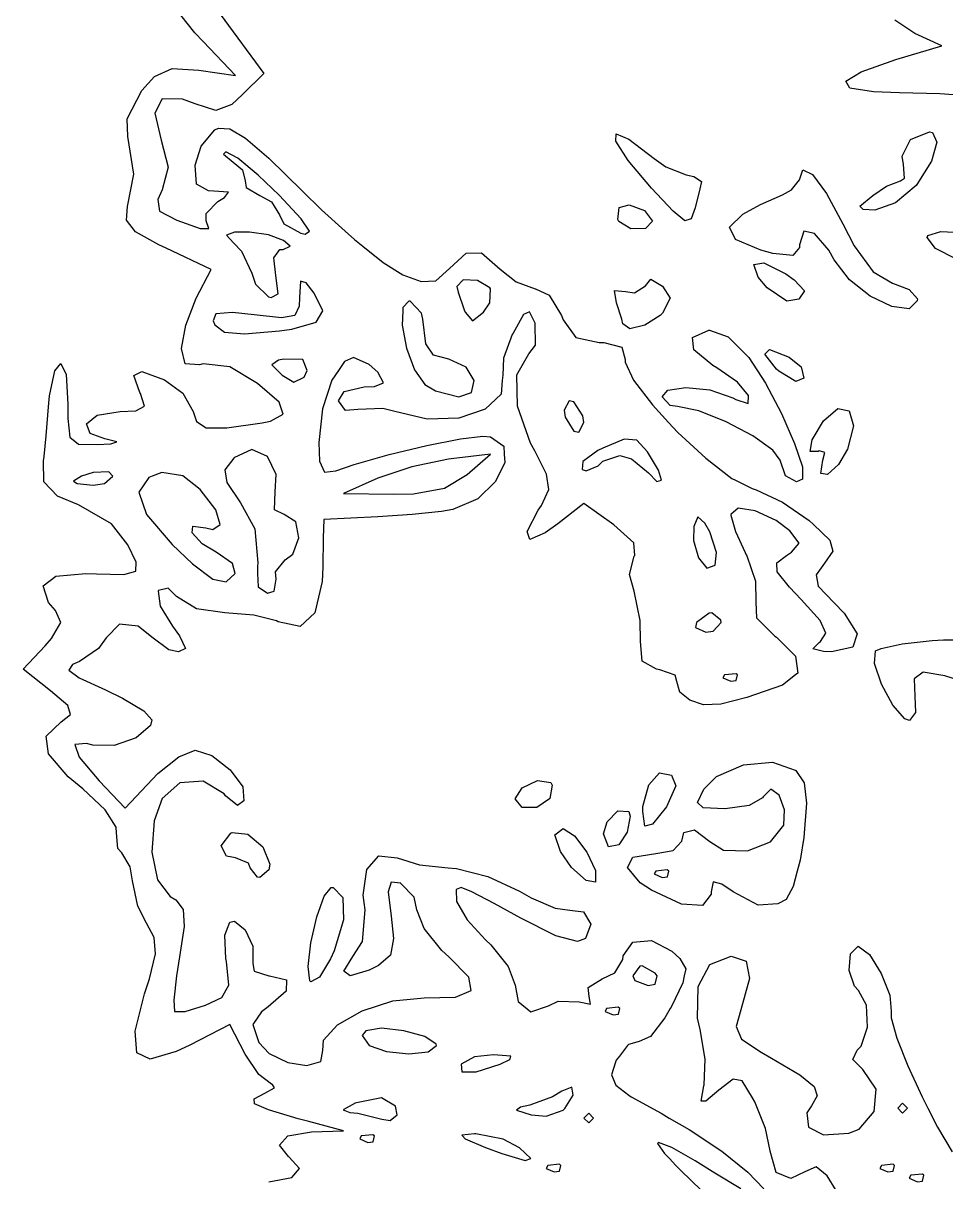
# Model space of a CAD drawing. Extents: x 111.7 to 189.1, y -142.8 to -74.9.
# Drawn here: x 112.66 to 122.33, y -132.09 to -119.95 of the extents above; entities that cross this region are included whole.
import ezdxf

# ---------------------------------------------------------------- set-up
doc = ezdxf.new("R2010")
doc.units = 0
doc.layers.add('BLACK', color=7, linetype='CONTINUOUS')

msp = doc.modelspace()

# ---------------------------------------------------------------- linework, layer by layer
at = {"layer": 'BLACK', "linetype": 'CONTINUOUS'}
for p, q in [((114.46, -120.049), (114.311, -119.863)), ((114.723, -119.853), (115.182, -120.474)), ((122.005, -120.054), (121.794, -119.916)), ((114.545, -120.14), (114.46, -120.049)), ((122.288, -120.186), (122.005, -120.054)), ((114.884, -120.497), (114.545, -120.14)), ((121.804, -120.329), (122.288, -120.186)), ((121.441, -120.456), (121.804, -120.329)), ((114.036, -120.506), (114.22, -120.422)), ((114.22, -120.422), (114.5, -120.439)), ((114.5, -120.439), (114.884, -120.497)), ((121.281, -120.556), (121.441, -120.456)), ((113.902, -120.653), (114.036, -120.506)), ((115.182, -120.474), (114.96, -120.696)), ((121.324, -120.628), (121.281, -120.556)), ((113.75, -120.95), (113.902, -120.653)), ((114.96, -120.696), (114.846, -120.8)), ((121.57, -120.668), (121.324, -120.628)), ((121.844, -120.677), (121.57, -120.668)), ((122.265, -120.688), (121.844, -120.677)), ((122.668, -120.716), (122.265, -120.688)), ((114.116, -120.741), (114.038, -120.889)), ((114.331, -120.743), (114.116, -120.741)), ((114.461, -120.792), (114.331, -120.743)), ((114.68, -120.862), (114.461, -120.792)), ((114.846, -120.8), (114.68, -120.862)), ((114.038, -120.889), (114.106, -121.175)), ((113.756, -121.134), (113.75, -120.95)), ((114.524, -121.236), (114.67, -121.064)), ((114.67, -121.064), (114.706, -121.049)), ((114.706, -121.049), (114.824, -121.055)), ((114.824, -121.055), (114.991, -121.153)), ((113.82, -121.531), (113.756, -121.134)), ((114.106, -121.175), (114.179, -121.458)), ((114.991, -121.153), (115.235, -121.364)), ((118.87, -121.185), (118.873, -121.106)), ((119.001, -121.386), (118.87, -121.185)), ((118.873, -121.106), (119.006, -121.163)), ((119.006, -121.163), (119.271, -121.367)), ((121.87, -121.34), (121.96, -121.167)), ((121.96, -121.167), (122.159, -121.088)), ((122.159, -121.088), (122.188, -121.092)), ((122.188, -121.092), (122.236, -121.193)), ((114.464, -121.434), (114.524, -121.236)), ((114.785, -121.296), (114.758, -121.321)), ((114.908, -121.362), (114.785, -121.296)), ((122.236, -121.193), (122.177, -121.393)), ((114.758, -121.321), (114.86, -121.405)), ((114.86, -121.405), (114.957, -121.485)), ((115.122, -121.539), (114.908, -121.362)), ((115.235, -121.364), (115.586, -121.707)), ((119.246, -121.678), (119.001, -121.386)), ((119.271, -121.367), (119.394, -121.453)), ((121.884, -121.429), (121.87, -121.34)), ((121.896, -121.572), (121.884, -121.429)), ((122.177, -121.393), (122.023, -121.638)), ((113.754, -121.869), (113.82, -121.531)), ((114.179, -121.458), (114.117, -121.695)), ((114.476, -121.636), (114.464, -121.434)), ((114.957, -121.485), (114.987, -121.6)), ((115.341, -121.75), (115.122, -121.539)), ((119.394, -121.453), (119.608, -121.538)), ((119.608, -121.538), (119.689, -121.556)), ((120.796, -121.589), (120.83, -121.486)), ((120.83, -121.486), (120.93, -121.535)), ((120.93, -121.535), (121.077, -121.731)), ((114.603, -121.704), (114.476, -121.636)), ((114.987, -121.6), (114.997, -121.668)), ((114.997, -121.668), (115.139, -121.755)), ((119.689, -121.556), (119.768, -121.607)), ((119.768, -121.607), (119.752, -121.685)), ((120.713, -121.695), (120.796, -121.589)), ((121.562, -121.752), (121.707, -121.657)), ((121.707, -121.657), (121.855, -121.601)), ((122.016, -121.647), (121.802, -121.832)), ((121.855, -121.601), (121.896, -121.572)), ((122.023, -121.638), (122.016, -121.647)), ((114.117, -121.695), (114.07, -121.795)), ((114.659, -121.707), (114.603, -121.704)), ((114.812, -121.72), (114.659, -121.707)), ((114.701, -121.816), (114.771, -121.774)), ((114.771, -121.774), (114.812, -121.72)), ((115.139, -121.755), (115.261, -121.819)), ((115.572, -121.997), (115.341, -121.75)), ((115.586, -121.707), (115.787, -121.903)), ((119.47, -121.918), (119.246, -121.678)), ((119.752, -121.685), (119.702, -121.883)), ((120.386, -121.848), (120.617, -121.745)), ((120.617, -121.745), (120.713, -121.695)), ((121.077, -121.731), (121.249, -122.052)), ((121.426, -121.865), (121.562, -121.752)), ((113.741, -122.013), (113.754, -121.869)), ((114.07, -121.795), (114.087, -121.918)), ((114.579, -121.941), (114.701, -121.816)), ((115.261, -121.819), (115.346, -121.956)), ((115.787, -121.903), (116.035, -122.127)), ((118.893, -122.006), (118.907, -121.879)), ((118.907, -121.879), (119.01, -121.853)), ((119.01, -121.853), (119.172, -121.911)), ((119.172, -121.911), (119.254, -122.023)), ((119.702, -121.883), (119.661, -121.999)), ((120.202, -121.948), (120.386, -121.848)), ((121.463, -121.901), (121.426, -121.865)), ((121.586, -121.906), (121.463, -121.901)), ((121.802, -121.832), (121.586, -121.906)), ((113.837, -122.133), (113.741, -122.013)), ((114.087, -121.918), (114.269, -122.013)), ((114.269, -122.013), (114.514, -122.098)), ((114.579, -122.019), (114.579, -121.941)), ((114.606, -122.1), (114.579, -122.019)), ((115.346, -121.956), (115.393, -122.05)), ((115.66, -122.127), (115.572, -121.997)), ((118.903, -122.027), (118.893, -122.006)), ((119.028, -122.104), (118.903, -122.027)), ((119.254, -122.023), (119.182, -122.101)), ((119.595, -122.019), (119.47, -121.918)), ((119.661, -121.999), (119.595, -122.019)), ((120.061, -122.086), (120.202, -121.948)), ((114.081, -122.27), (113.837, -122.133)), ((114.514, -122.098), (114.606, -122.1)), ((114.876, -122.137), (114.789, -122.168)), ((115.031, -122.137), (114.876, -122.137)), ((115.231, -122.167), (115.031, -122.137)), ((115.393, -122.05), (115.568, -122.149)), ((115.568, -122.149), (115.614, -122.158)), ((115.614, -122.158), (115.66, -122.127)), ((116.035, -122.127), (116.131, -122.214)), ((119.182, -122.101), (119.028, -122.104)), ((120.123, -122.213), (120.061, -122.086)), ((120.841, -122.129), (120.796, -122.271)), ((120.953, -122.152), (120.841, -122.129)), ((121.101, -122.327), (120.953, -122.152)), ((121.249, -122.052), (121.367, -122.281)), ((122.14, -122.172), (122.277, -122.13)), ((122.277, -122.13), (122.557, -122.145)), ((114.158, -122.307), (114.081, -122.27)), ((114.789, -122.168), (114.864, -122.25)), ((114.864, -122.25), (114.947, -122.338)), ((115.389, -122.226), (115.231, -122.167)), ((115.457, -122.286), (115.389, -122.226)), ((116.131, -122.214), (116.221, -122.286)), ((120.389, -122.327), (120.123, -122.213)), ((120.796, -122.271), (120.795, -122.298)), ((122.133, -122.192), (122.14, -122.172)), ((122.222, -122.308), (122.133, -122.192)), ((114.63, -122.529), (114.158, -122.307)), ((114.947, -122.338), (115.055, -122.569)), ((115.286, -122.406), (115.35, -122.321)), ((115.35, -122.321), (115.386, -122.32)), ((115.386, -122.32), (115.457, -122.286)), ((116.221, -122.286), (116.432, -122.454)), ((117.127, -122.52), (117.302, -122.357)), ((117.302, -122.357), (117.463, -122.353)), ((117.463, -122.353), (117.66, -122.526)), ((120.514, -122.36), (120.389, -122.327)), ((120.724, -122.382), (120.514, -122.36)), ((120.795, -122.298), (120.724, -122.382)), ((121.159, -122.428), (121.101, -122.327)), ((121.367, -122.281), (121.566, -122.552)), ((122.433, -122.417), (122.222, -122.308)), ((115.307, -122.591), (115.286, -122.406)), ((116.432, -122.454), (116.64, -122.585)), ((116.986, -122.649), (117.127, -122.52)), ((120.317, -122.475), (120.421, -122.458)), ((120.363, -122.609), (120.317, -122.475)), ((120.421, -122.458), (120.653, -122.575)), ((121.318, -122.636), (121.159, -122.428)), ((114.474, -122.831), (114.63, -122.529)), ((115.055, -122.569), (115.096, -122.683)), ((115.332, -122.783), (115.307, -122.591)), ((116.64, -122.585), (116.831, -122.656)), ((117.271, -122.637), (117.205, -122.706)), ((117.42, -122.644), (117.271, -122.637)), ((117.549, -122.72), (117.42, -122.644)), ((117.66, -122.526), (117.825, -122.66)), ((119.183, -122.701), (119.239, -122.63)), ((119.239, -122.63), (119.36, -122.702)), ((120.455, -122.72), (120.363, -122.609)), ((120.653, -122.575), (120.741, -122.637)), ((120.741, -122.637), (120.846, -122.754)), ((121.536, -122.807), (121.318, -122.636)), ((121.566, -122.552), (121.771, -122.671)), ((115.096, -122.683), (115.232, -122.814)), ((115.567, -122.653), (115.555, -122.823)), ((115.625, -122.67), (115.567, -122.653)), ((115.71, -122.778), (115.625, -122.67)), ((116.831, -122.656), (116.986, -122.649)), ((117.205, -122.706), (117.217, -122.766)), ((117.556, -122.731), (117.549, -122.72)), ((117.549, -122.88), (117.556, -122.731)), ((117.825, -122.66), (118.024, -122.731)), ((118.024, -122.731), (118.027, -122.732)), ((118.027, -122.732), (118.171, -122.798)), ((118.876, -122.877), (118.857, -122.75)), ((118.857, -122.75), (118.972, -122.76)), ((118.972, -122.76), (119.066, -122.775)), ((119.066, -122.775), (119.183, -122.701)), ((119.36, -122.702), (119.441, -122.83)), ((120.661, -122.86), (120.455, -122.72)), ((120.846, -122.754), (120.787, -122.841)), ((121.771, -122.671), (121.943, -122.74)), ((121.943, -122.74), (122.03, -122.837)), ((114.363, -123.114), (114.474, -122.831)), ((115.232, -122.814), (115.26, -122.822)), ((115.26, -122.822), (115.332, -122.783)), ((115.555, -122.823), (115.551, -122.912)), ((115.801, -122.961), (115.71, -122.778)), ((116.703, -122.86), (116.638, -122.926)), ((116.714, -122.862), (116.703, -122.86)), ((116.833, -122.988), (116.714, -122.862)), ((117.217, -122.766), (117.282, -122.953)), ((117.485, -122.977), (117.549, -122.88)), ((118.171, -122.798), (118.301, -123.011)), ((118.935, -123.049), (118.876, -122.877)), ((119.441, -122.83), (119.36, -122.985)), ((120.787, -122.841), (120.661, -122.86)), ((121.761, -122.917), (121.536, -122.807)), ((122.029, -122.859), (121.943, -122.943)), ((122.03, -122.837), (122.029, -122.859)), ((114.68, -122.993), (114.652, -123.067)), ((114.853, -122.98), (114.68, -122.993)), ((115.081, -123.004), (114.853, -122.98)), ((115.368, -123.035), (115.081, -123.004)), ((115.551, -122.912), (115.506, -123.012)), ((115.73, -123.08), (115.801, -122.961)), ((116.637, -122.961), (116.633, -123.112)), ((116.638, -122.926), (116.637, -122.961)), ((116.847, -123.049), (116.833, -122.988)), ((117.282, -122.953), (117.291, -122.975)), ((117.291, -122.975), (117.368, -123.066)), ((117.368, -123.066), (117.485, -122.977)), ((117.902, -123), (117.793, -123.196)), ((117.966, -122.974), (117.902, -123)), ((118.025, -123.093), (117.966, -122.974)), ((119.36, -122.985), (119.335, -123.012)), ((121.943, -122.943), (121.761, -122.917)), ((114.318, -123.356), (114.363, -123.114)), ((114.652, -123.067), (114.67, -123.108)), ((114.67, -123.108), (114.771, -123.185)), ((115.506, -123.012), (115.368, -123.035)), ((115.477, -123.154), (115.73, -123.08)), ((116.633, -123.112), (116.678, -123.352)), ((116.881, -123.307), (116.847, -123.049)), ((118.029, -123.323), (118.025, -123.093)), ((118.301, -123.011), (118.317, -123.055)), ((118.317, -123.055), (118.451, -123.241)), ((118.945, -123.1), (118.935, -123.049)), ((119.017, -123.151), (118.945, -123.1)), ((119.176, -123.113), (119.017, -123.151)), ((119.335, -123.012), (119.176, -123.113)), ((114.771, -123.185), (114.981, -123.204)), ((114.981, -123.204), (115.346, -123.172)), ((115.346, -123.172), (115.477, -123.154)), ((117.785, -123.211), (117.695, -123.46)), ((117.793, -123.196), (117.785, -123.211)), ((118.451, -123.241), (118.696, -123.294)), ((119.673, -123.241), (119.844, -123.165)), ((119.689, -123.372), (119.673, -123.241)), ((119.844, -123.165), (119.852, -123.164)), ((119.852, -123.164), (120.049, -123.233)), ((120.049, -123.233), (120.264, -123.45)), ((114.356, -123.517), (114.318, -123.356)), ((116.678, -123.352), (116.761, -123.581)), ((116.96, -123.426), (116.881, -123.307)), ((117.958, -123.412), (118.029, -123.323)), ((118.696, -123.294), (118.746, -123.295)), ((118.746, -123.295), (118.934, -123.342)), ((118.934, -123.342), (118.968, -123.472)), ((119.887, -123.534), (119.689, -123.372)), ((120.432, -123.417), (120.482, -123.369)), ((120.482, -123.369), (120.688, -123.449)), ((115.336, -123.48), (115.267, -123.529)), ((115.39, -123.469), (115.336, -123.48)), ((115.592, -123.474), (115.39, -123.469)), ((115.637, -123.586), (115.592, -123.474)), ((116.027, -123.493), (115.964, -123.586)), ((116.121, -123.452), (116.027, -123.493)), ((116.287, -123.524), (116.121, -123.452)), ((117.119, -123.47), (116.96, -123.426)), ((117.301, -123.553), (117.119, -123.47)), ((117.695, -123.46), (117.685, -123.638)), ((117.834, -123.633), (117.958, -123.412)), ((118.968, -123.472), (118.968, -123.501)), ((120.264, -123.45), (120.438, -123.719)), ((120.553, -123.572), (120.432, -123.417)), ((120.688, -123.449), (120.813, -123.549)), ((112.936, -123.852), (112.99, -123.59)), ((112.99, -123.59), (113.056, -123.515)), ((113.056, -123.515), (113.11, -123.631)), ((113.821, -123.641), (113.904, -123.598)), ((113.904, -123.598), (114.141, -123.684)), ((114.507, -123.528), (114.356, -123.517)), ((114.545, -123.519), (114.507, -123.528)), ((114.824, -123.549), (114.545, -123.519)), ((115.117, -123.723), (114.824, -123.549)), ((115.267, -123.529), (115.373, -123.637)), ((115.605, -123.656), (115.637, -123.586)), ((115.964, -123.586), (115.893, -123.688)), ((116.375, -123.606), (116.287, -123.524)), ((116.437, -123.718), (116.375, -123.606)), ((116.761, -123.581), (116.87, -123.735)), ((117.387, -123.692), (117.301, -123.553)), ((118.968, -123.501), (119.055, -123.689)), ((119.928, -123.558), (119.887, -123.534)), ((120.144, -123.709), (119.928, -123.558)), ((120.58, -123.596), (120.553, -123.572)), ((120.756, -123.702), (120.58, -123.596)), ((120.813, -123.549), (120.841, -123.669)), ((113.11, -123.631), (113.129, -123.94)), ((113.883, -123.819), (113.821, -123.641)), ((114.141, -123.684), (114.334, -123.826)), ((115.342, -123.92), (115.117, -123.723)), ((115.373, -123.637), (115.495, -123.71)), ((115.495, -123.71), (115.605, -123.656)), ((115.893, -123.688), (115.796, -123.991)), ((116.34, -123.757), (116.437, -123.718)), ((116.87, -123.735), (116.98, -123.801)), ((117.357, -123.818), (117.387, -123.692)), ((117.681, -123.692), (117.67, -123.837)), ((117.685, -123.638), (117.681, -123.692)), ((117.841, -123.962), (117.834, -123.633)), ((119.055, -123.689), (119.254, -123.949)), ((120.261, -123.851), (120.144, -123.709)), ((120.438, -123.719), (120.606, -124.039)), ((120.841, -123.669), (120.756, -123.702)), ((112.925, -123.969), (112.936, -123.852)), ((113.888, -123.829), (113.883, -123.819)), ((113.932, -123.961), (113.888, -123.829)), ((114.334, -123.826), (114.442, -124.017)), ((115.963, -123.905), (116.022, -123.809)), ((116.022, -123.809), (116.233, -123.76)), ((116.233, -123.76), (116.34, -123.757)), ((116.98, -123.801), (117.224, -123.863)), ((117.224, -123.863), (117.357, -123.818)), ((117.67, -123.837), (117.501, -123.993)), ((119.357, -123.863), (119.414, -123.795)), ((119.414, -123.795), (119.604, -123.764)), ((119.604, -123.764), (119.856, -123.79)), ((119.856, -123.79), (120.095, -123.873)), ((120.258, -123.934), (120.261, -123.852)), ((120.261, -123.852), (120.261, -123.851)), ((112.902, -124.273), (112.925, -123.969)), ((113.129, -123.94), (113.128, -124.089)), ((113.839, -124.011), (113.932, -123.961)), ((115.386, -124.045), (115.342, -123.92)), ((116.039, -124.006), (115.963, -123.905)), ((117.977, -124.348), (117.841, -123.962)), ((118.38, -123.904), (118.328, -124.005)), ((118.431, -123.915), (118.38, -123.904)), ((118.525, -124.063), (118.431, -123.915)), ((119.254, -123.949), (119.424, -124.132)), ((119.44, -123.954), (119.357, -123.863)), ((119.517, -123.966), (119.44, -123.954)), ((119.742, -124.011), (119.517, -123.966)), ((120.095, -123.873), (120.127, -123.89)), ((120.127, -123.89), (120.258, -123.934)), ((113.128, -124.089), (113.15, -124.286)), ((113.322, -124.148), (113.434, -124.057)), ((113.434, -124.057), (113.675, -124.018)), ((113.675, -124.018), (113.839, -124.011)), ((114.442, -124.017), (114.476, -124.123)), ((115.253, -124.119), (115.386, -124.045)), ((115.796, -123.991), (115.758, -124.342)), ((116.167, -123.996), (116.039, -124.006)), ((116.429, -123.987), (116.167, -123.996)), ((116.553, -124.018), (116.429, -123.987)), ((116.894, -124.099), (116.553, -124.018)), ((117.226, -124.086), (116.894, -124.099)), ((117.501, -123.993), (117.226, -124.086)), ((118.328, -124.005), (118.338, -124.075)), ((118.338, -124.075), (118.431, -124.223)), ((118.534, -124.132), (118.525, -124.063)), ((120.027, -124.125), (119.742, -124.011)), ((120.606, -124.039), (120.744, -124.351)), ((121.047, -124.114), (121.197, -123.985)), ((121.197, -123.985), (121.316, -124.012)), ((121.316, -124.012), (121.361, -124.167)), ((113.363, -124.247), (113.322, -124.148)), ((114.476, -124.123), (114.579, -124.188)), ((114.579, -124.188), (114.794, -124.19)), ((114.794, -124.19), (115.164, -124.137)), ((115.164, -124.137), (115.253, -124.119)), ((118.483, -124.234), (118.534, -124.132)), ((119.424, -124.132), (119.521, -124.236)), ((120.307, -124.273), (120.027, -124.125)), ((120.928, -124.315), (121.047, -124.114)), ((121.361, -124.167), (121.299, -124.413)), ((112.88, -124.49), (112.902, -124.273)), ((113.15, -124.286), (113.24, -124.359)), ((113.515, -124.304), (113.363, -124.247)), ((113.641, -124.336), (113.515, -124.304)), ((113.578, -124.355), (113.641, -124.336)), ((115.758, -124.342), (115.766, -124.539)), ((116.891, -124.373), (117.243, -124.302)), ((117.243, -124.302), (117.476, -124.275)), ((117.476, -124.275), (117.558, -124.283)), ((117.558, -124.283), (117.697, -124.38)), ((118.431, -124.223), (118.483, -124.234)), ((118.959, -124.307), (118.733, -124.402)), ((119.089, -124.319), (118.959, -124.307)), ((119.203, -124.44), (119.089, -124.319)), ((119.521, -124.236), (119.812, -124.507)), ((120.516, -124.421), (120.307, -124.273)), ((120.907, -124.437), (120.928, -124.315)), ((113.24, -124.359), (113.437, -124.363)), ((113.437, -124.363), (113.578, -124.355)), ((115.056, -124.416), (114.867, -124.504)), ((115.221, -124.489), (115.056, -124.416)), ((116.494, -124.469), (116.891, -124.373)), ((117.697, -124.38), (117.702, -124.466)), ((118.02, -124.429), (117.977, -124.348)), ((118.145, -124.675), (118.02, -124.429)), ((118.683, -124.427), (118.526, -124.543)), ((118.733, -124.402), (118.683, -124.427)), ((119.319, -124.633), (119.203, -124.44)), ((120.591, -124.528), (120.516, -124.421)), ((120.744, -124.351), (120.825, -124.598)), ((120.991, -124.435), (120.907, -124.437)), ((121.001, -124.43), (120.991, -124.435)), ((121.059, -124.446), (121.001, -124.43)), ((121.041, -124.526), (121.059, -124.446)), ((121.299, -124.413), (121.203, -124.574)), ((112.874, -124.535), (112.88, -124.49)), ((112.877, -124.756), (112.874, -124.535)), ((114.866, -124.506), (114.774, -124.629)), ((114.867, -124.504), (114.866, -124.506)), ((115.31, -124.678), (115.221, -124.489)), ((115.766, -124.539), (115.817, -124.652)), ((115.938, -124.638), (116.13, -124.572)), ((116.13, -124.572), (116.494, -124.469)), ((117.117, -124.516), (116.732, -124.596)), ((117.146, -124.513), (117.117, -124.516)), ((117.557, -124.466), (117.146, -124.513)), ((117.314, -124.679), (117.557, -124.466)), ((117.708, -124.552), (117.61, -124.751)), ((117.702, -124.466), (117.708, -124.552)), ((118.526, -124.543), (118.516, -124.624)), ((118.559, -124.64), (118.687, -124.585)), ((118.687, -124.585), (118.733, -124.539)), ((118.733, -124.539), (118.914, -124.48)), ((118.914, -124.48), (119.034, -124.514)), ((119.034, -124.514), (119.214, -124.66)), ((119.812, -124.507), (120.087, -124.718)), ((120.647, -124.692), (120.591, -124.528)), ((121.02, -124.668), (121.041, -124.526)), ((121.203, -124.574), (121.089, -124.677)), ((113.272, -124.695), (113.187, -124.749)), ((113.392, -124.656), (113.272, -124.695)), ((113.556, -124.65), (113.392, -124.656)), ((113.512, -124.771), (113.598, -124.696)), ((113.598, -124.696), (113.556, -124.65)), ((114.012, -124.696), (113.978, -124.709)), ((114.112, -124.656), (114.012, -124.696)), ((114.332, -124.693), (114.112, -124.656)), ((114.516, -124.833), (114.332, -124.693)), ((114.774, -124.629), (114.794, -124.761)), ((115.3, -124.858), (115.31, -124.678)), ((115.817, -124.652), (115.938, -124.638)), ((116.732, -124.596), (116.375, -124.717)), ((117.076, -124.822), (117.314, -124.679)), ((118.167, -124.836), (118.145, -124.675)), ((118.516, -124.624), (118.559, -124.64)), ((119.214, -124.66), (119.301, -124.751)), ((119.35, -124.737), (119.319, -124.633)), ((120.765, -124.755), (120.647, -124.692)), ((120.825, -124.598), (120.826, -124.725)), ((121.089, -124.677), (121.02, -124.668)), ((113.021, -124.904), (112.877, -124.756)), ((113.187, -124.749), (113.225, -124.772)), ((113.225, -124.772), (113.392, -124.789)), ((113.392, -124.789), (113.512, -124.771)), ((113.978, -124.709), (113.872, -124.864)), ((114.794, -124.761), (114.937, -124.975)), ((116.375, -124.717), (116.015, -124.875)), ((116.751, -124.88), (117.076, -124.822)), ((117.61, -124.751), (117.423, -124.931)), ((119.301, -124.751), (119.35, -124.737)), ((120.087, -124.718), (120.126, -124.737)), ((120.126, -124.737), (120.3, -124.825)), ((120.3, -124.825), (120.341, -124.837)), ((120.826, -124.725), (120.765, -124.755)), ((113.24, -124.995), (113.021, -124.904)), ((113.872, -124.864), (113.952, -125.097)), ((114.678, -125.047), (114.516, -124.833)), ((115.292, -125.047), (115.3, -124.858)), ((116.015, -124.875), (116.543, -124.883)), ((116.543, -124.883), (116.751, -124.88)), ((117.423, -124.931), (117.164, -125.045)), ((118.09, -125.002), (118.167, -124.836)), ((120.341, -124.837), (120.616, -124.967)), ((113.585, -125.196), (113.24, -124.995)), ((114.723, -125.202), (114.678, -125.047)), ((114.937, -124.975), (115.088, -125.248)), ((115.396, -125.097), (115.292, -125.047)), ((117.045, -125.065), (116.737, -125.098)), ((117.164, -125.045), (117.045, -125.065)), ((117.941, -125.276), (118.058, -125.052)), ((118.058, -125.052), (118.09, -125.002)), ((118.534, -124.98), (118.261, -125.194)), ((118.85, -125.206), (118.534, -124.98)), ((120.152, -125.031), (120.077, -125.095)), ((120.332, -125.059), (120.152, -125.031)), ((120.549, -125.158), (120.332, -125.059)), ((120.616, -124.967), (120.896, -125.161)), ((113.952, -125.097), (114.22, -125.411)), ((115.517, -125.174), (115.396, -125.097)), ((115.548, -125.343), (115.517, -125.174)), ((115.809, -125.149), (115.805, -125.343)), ((116.375, -125.122), (115.809, -125.149)), ((116.737, -125.098), (116.375, -125.122)), ((118.261, -125.194), (118.131, -125.288)), ((119.73, -125.12), (119.689, -125.223)), ((119.802, -125.188), (119.73, -125.12)), ((119.855, -125.279), (119.802, -125.188)), ((120.077, -125.095), (120.077, -125.102)), ((120.077, -125.102), (120.126, -125.275)), ((120.694, -125.268), (120.549, -125.158)), ((120.896, -125.161), (120.943, -125.202)), ((113.757, -125.414), (113.585, -125.196)), ((114.431, -125.289), (114.437, -125.218)), ((114.535, -125.403), (114.431, -125.289)), ((114.437, -125.218), (114.575, -125.237)), ((114.575, -125.237), (114.646, -125.255)), ((114.646, -125.255), (114.723, -125.202)), ((115.088, -125.248), (115.12, -125.603)), ((117.969, -125.357), (117.941, -125.276)), ((118.131, -125.288), (117.969, -125.357)), ((119.058, -125.395), (118.85, -125.206)), ((119.689, -125.223), (119.684, -125.37)), ((119.927, -125.496), (119.855, -125.279)), ((120.126, -125.275), (120.226, -125.496)), ((120.79, -125.397), (120.694, -125.268)), ((120.943, -125.202), (121.113, -125.367)), ((113.844, -125.595), (113.757, -125.414)), ((114.22, -125.411), (114.436, -125.614)), ((114.684, -125.493), (114.535, -125.403)), ((115.485, -125.511), (115.548, -125.343)), ((115.805, -125.343), (115.8, -125.647)), ((119.071, -125.527), (119.058, -125.395)), ((119.684, -125.37), (119.737, -125.552)), ((120.712, -125.493), (120.79, -125.397)), ((121.113, -125.367), (121.144, -125.481)), ((114.853, -125.609), (114.684, -125.493)), ((115.404, -125.572), (115.485, -125.511)), ((119.015, -125.726), (119.064, -125.534)), ((119.064, -125.534), (119.071, -125.527)), ((119.737, -125.552), (119.825, -125.659)), ((119.913, -125.627), (119.927, -125.496)), ((120.226, -125.496), (120.236, -125.519)), ((120.236, -125.519), (120.242, -125.53)), ((120.242, -125.53), (120.333, -125.797)), ((120.556, -125.602), (120.658, -125.525)), ((120.658, -125.525), (120.712, -125.493)), ((121.144, -125.481), (121.058, -125.606)), ((113.842, -125.691), (113.844, -125.595)), ((114.436, -125.614), (114.649, -125.774)), ((114.883, -125.715), (114.853, -125.609)), ((115.12, -125.603), (115.115, -125.638)), ((115.115, -125.638), (115.117, -125.715)), ((115.304, -125.698), (115.404, -125.572)), ((115.8, -125.647), (115.792, -125.798)), ((119.825, -125.659), (119.913, -125.627)), ((120.561, -125.697), (120.556, -125.602)), ((121.058, -125.606), (120.97, -125.729)), ((112.871, -125.846), (113.003, -125.742)), ((113.003, -125.742), (113.315, -125.716)), ((113.315, -125.716), (113.427, -125.72)), ((113.427, -125.72), (113.714, -125.724)), ((113.714, -125.724), (113.842, -125.691)), ((114.649, -125.774), (114.787, -125.803)), ((114.787, -125.803), (114.883, -125.715)), ((115.117, -125.715), (115.121, -125.855)), ((115.289, -125.901), (115.312, -125.774)), ((115.312, -125.774), (115.304, -125.698)), ((115.792, -125.798), (115.717, -126.127)), ((119.061, -125.901), (119.015, -125.726)), ((120.333, -125.797), (120.336, -126.014)), ((120.689, -125.858), (120.561, -125.697)), ((120.97, -125.729), (120.992, -125.848)), ((112.927, -126.02), (112.871, -125.846)), ((114.078, -125.892), (114.074, -125.901)), ((114.074, -125.901), (114.097, -126.056)), ((114.179, -125.869), (114.078, -125.892)), ((114.268, -125.956), (114.179, -125.869)), ((115.121, -125.855), (115.221, -125.92)), ((115.221, -125.92), (115.289, -125.901)), ((119.127, -126.207), (119.061, -125.901)), ((120.811, -125.986), (120.689, -125.858)), ((120.992, -125.848), (121.157, -126.023)), ((113, -126.104), (112.927, -126.02)), ((114.476, -126.085), (114.268, -125.956)), ((120.336, -126.014), (120.346, -126.18)), ((121.01, -126.209), (120.811, -125.986)), ((121.157, -126.023), (121.263, -126.132)), ((113.053, -126.228), (113, -126.104)), ((114.097, -126.056), (114.224, -126.268)), ((114.773, -126.126), (114.476, -126.085)), ((115.077, -126.151), (114.773, -126.126)), ((115.315, -126.212), (115.077, -126.151)), ((115.717, -126.127), (115.563, -126.269)), ((119.848, -126.13), (119.717, -126.228)), ((119.877, -126.126), (119.848, -126.13)), ((119.971, -126.204), (119.877, -126.126)), ((121.263, -126.132), (121.398, -126.349)), ((112.958, -126.397), (113.053, -126.228)), ((113.668, -126.247), (113.529, -126.391)), ((113.866, -126.266), (113.668, -126.247)), ((114.009, -126.383), (113.866, -126.266)), ((114.224, -126.268), (114.299, -126.368)), ((115.333, -126.221), (115.315, -126.212)), ((115.563, -126.269), (115.333, -126.221)), ((119.13, -126.428), (119.127, -126.207)), ((119.717, -126.228), (119.707, -126.281)), ((119.707, -126.281), (119.813, -126.331)), ((119.89, -126.319), (119.974, -126.228)), ((119.974, -126.228), (119.971, -126.204)), ((120.346, -126.18), (120.395, -126.228)), ((120.395, -126.228), (120.537, -126.372)), ((121.072, -126.342), (121.01, -126.209)), ((112.891, -126.472), (112.958, -126.397)), ((113.529, -126.391), (113.451, -126.502)), ((114.188, -126.514), (114.009, -126.383)), ((114.299, -126.368), (114.361, -126.5)), ((119.813, -126.331), (119.89, -126.319)), ((120.537, -126.372), (120.554, -126.383)), ((120.554, -126.383), (120.753, -126.58)), ((121.015, -126.428), (121.072, -126.342)), ((121.398, -126.349), (121.354, -126.488)), ((112.66, -126.718), (112.891, -126.472)), ((113.451, -126.502), (113.25, -126.638)), ((114.287, -126.537), (114.188, -126.514)), ((114.361, -126.5), (114.287, -126.537)), ((119.148, -126.634), (119.13, -126.428)), ((120.934, -126.506), (121.001, -126.437)), ((121.048, -126.533), (120.934, -126.506)), ((121.001, -126.437), (121.015, -126.428)), ((121.354, -126.488), (121.131, -126.535)), ((121.58, -126.659), (121.592, -126.527)), ((121.592, -126.527), (121.65, -126.5)), ((121.65, -126.5), (121.872, -126.452)), ((121.872, -126.452), (122.185, -126.418)), ((122.185, -126.418), (122.305, -126.41)), ((122.305, -126.41), (122.554, -126.411)), ((113.25, -126.638), (113.177, -126.67)), ((119.297, -126.718), (119.148, -126.634)), ((120.753, -126.58), (120.776, -126.759)), ((121.131, -126.535), (121.048, -126.533)), ((112.948, -126.944), (112.66, -126.718)), ((113.177, -126.67), (113.14, -126.728)), ((113.14, -126.728), (113.247, -126.807)), ((119.333, -126.724), (119.297, -126.718)), ((119.491, -126.782), (119.333, -126.724)), ((120.13, -126.765), (120.008, -126.777)), ((120.145, -126.777), (120.13, -126.765)), ((120.776, -126.759), (120.753, -126.777)), ((121.654, -126.875), (121.58, -126.659)), ((122.092, -126.75), (121.998, -126.818)), ((122.318, -126.787), (122.092, -126.75)), ((113.247, -126.807), (113.521, -126.934)), ((119.51, -126.848), (119.491, -126.782)), ((119.541, -126.96), (119.51, -126.848)), ((120.008, -126.777), (119.992, -126.808)), ((119.992, -126.808), (120.077, -126.845)), ((120.077, -126.845), (120.131, -126.838)), ((120.131, -126.838), (120.145, -126.777)), ((120.617, -126.886), (120.243, -127.013)), ((120.753, -126.777), (120.617, -126.886)), ((121.773, -127.095), (121.654, -126.875)), ((121.998, -126.818), (122.005, -127)), ((122.529, -126.855), (122.318, -126.787)), ((113.128, -127.1), (112.948, -126.944)), ((113.521, -126.934), (113.702, -127.02)), ((119.647, -127.041), (119.541, -126.96)), ((120.243, -127.013), (119.97, -127.084)), ((122.005, -127), (122.011, -127.172)), ((113.157, -127.192), (113.128, -127.1)), ((113.702, -127.02), (113.923, -127.154)), ((119.788, -127.09), (119.647, -127.041)), ((119.97, -127.084), (119.788, -127.09)), ((121.899, -127.239), (121.773, -127.095)), ((113.057, -127.27), (113.157, -127.192)), ((113.923, -127.154), (114.009, -127.249)), ((114.009, -127.249), (113.993, -127.309)), ((121.947, -127.257), (121.899, -127.239)), ((122.011, -127.172), (121.947, -127.257)), ((112.902, -127.419), (113.057, -127.27)), ((113.993, -127.309), (113.845, -127.439)), ((112.926, -127.605), (112.902, -127.419)), ((113.324, -127.495), (113.202, -127.508)), ((113.389, -127.513), (113.324, -127.495)), ((113.845, -127.439), (113.614, -127.519)), ((113.132, -127.845), (112.926, -127.605)), ((113.202, -127.508), (113.247, -127.64)), ((113.614, -127.519), (113.389, -127.513)), ((114.291, -127.636), (114.462, -127.565)), ((114.462, -127.565), (114.637, -127.622)), ((114.637, -127.622), (114.828, -127.772)), ((113.247, -127.64), (113.458, -127.889)), ((114.071, -127.811), (114.291, -127.636)), ((119.926, -127.844), (120.207, -127.722)), ((120.207, -127.722), (120.512, -127.693)), ((120.512, -127.693), (120.751, -127.776)), ((113.285, -127.973), (113.132, -127.845)), ((114.014, -127.869), (114.071, -127.811)), ((114.828, -127.772), (114.961, -127.952)), ((119.216, -127.931), (119.329, -127.804)), ((119.329, -127.804), (119.454, -127.827)), ((119.454, -127.827), (119.499, -127.941)), ((119.792, -127.977), (119.926, -127.844)), ((120.751, -127.776), (120.755, -127.78)), ((120.755, -127.78), (120.844, -127.908)), ((113.519, -128.192), (113.285, -127.973)), ((113.458, -127.889), (113.73, -128.173)), ((113.73, -128.173), (114.014, -127.869)), ((114.302, -127.908), (114.116, -128.073)), ((114.547, -127.891), (114.302, -127.908)), ((114.765, -128.025), (114.547, -127.891)), ((114.961, -127.952), (114.974, -128.099)), ((117.814, -128.076), (117.888, -127.962)), ((117.888, -127.962), (118.051, -127.885)), ((118.051, -127.885), (118.189, -127.906)), ((118.205, -127.933), (118.178, -128.073)), ((118.189, -127.906), (118.205, -127.933)), ((119.155, -128.158), (119.216, -127.931)), ((119.499, -127.941), (119.401, -128.161)), ((119.725, -128.114), (119.792, -127.977)), ((120.495, -127.974), (120.415, -128.054)), ((120.582, -128.039), (120.495, -127.974)), ((120.844, -127.908), (120.869, -128.123)), ((114.116, -128.073), (114.033, -128.306)), ((114.779, -128.044), (114.765, -128.025)), ((114.906, -128.146), (114.779, -128.044)), ((114.974, -128.099), (114.906, -128.146)), ((117.889, -128.168), (117.814, -128.076)), ((118.177, -128.075), (118.044, -128.167)), ((118.178, -128.073), (118.177, -128.075)), ((120.409, -128.066), (120.266, -128.148)), ((120.415, -128.054), (120.409, -128.066)), ((120.637, -128.193), (120.582, -128.039)), ((113.635, -128.373), (113.519, -128.192)), ((118.044, -128.167), (117.889, -128.168)), ((118.778, -128.318), (118.892, -128.204)), ((118.892, -128.204), (119.006, -128.209)), ((119.006, -128.209), (119.021, -128.257)), ((119.153, -128.208), (119.155, -128.158)), ((119.175, -128.364), (119.153, -128.208)), ((119.401, -128.161), (119.256, -128.343)), ((119.785, -128.171), (119.725, -128.114)), ((120.013, -128.182), (119.785, -128.171)), ((120.016, -128.182), (120.013, -128.182)), ((120.266, -128.148), (120.016, -128.182)), ((120.63, -128.354), (120.637, -128.193)), ((120.869, -128.123), (120.839, -128.482)), ((114.033, -128.306), (114.008, -128.634)), ((118.74, -128.445), (118.778, -128.318)), ((119.021, -128.257), (118.988, -128.425)), ((119.256, -128.343), (119.175, -128.364)), ((113.637, -128.434), (113.635, -128.373)), ((113.652, -128.598), (113.637, -128.434)), ((114.734, -128.569), (114.837, -128.437)), ((114.837, -128.437), (114.851, -128.429)), ((114.851, -128.429), (115.014, -128.447)), ((115.014, -128.447), (115.172, -128.58)), ((118.23, -128.453), (118.317, -128.388)), ((118.29, -128.63), (118.23, -128.453)), ((118.317, -128.388), (118.436, -128.463)), ((118.436, -128.463), (118.568, -128.636)), ((118.792, -128.579), (118.74, -128.445)), ((118.988, -128.425), (118.902, -128.557)), ((119.562, -128.521), (119.584, -128.43)), ((119.584, -128.43), (119.696, -128.4)), ((119.696, -128.4), (119.856, -128.525)), ((120.492, -128.529), (120.63, -128.354)), ((114.792, -128.677), (114.734, -128.569)), ((115.172, -128.58), (115.243, -128.76)), ((118.902, -128.557), (118.792, -128.579)), ((119.473, -128.619), (119.562, -128.521)), ((119.856, -128.525), (119.998, -128.613)), ((120.251, -128.623), (120.492, -128.529)), ((120.839, -128.482), (120.801, -128.721)), ((113.694, -128.641), (113.652, -128.598)), ((113.782, -128.788), (113.694, -128.641)), ((114.008, -128.634), (114.066, -128.925)), ((114.884, -128.696), (114.792, -128.677)), ((115.02, -128.752), (114.884, -128.696)), ((116.261, -128.817), (116.387, -128.674)), ((116.387, -128.674), (116.578, -128.695)), ((116.578, -128.695), (116.812, -128.768)), ((118.407, -128.795), (118.29, -128.63)), ((118.568, -128.636), (118.659, -128.826)), ((118.994, -128.798), (119.049, -128.688)), ((119.049, -128.688), (119.29, -128.649)), ((119.29, -128.649), (119.473, -128.619)), ((119.998, -128.613), (120.251, -128.623)), ((113.804, -128.937), (113.782, -128.788)), ((115.038, -128.799), (115.02, -128.752)), ((115.116, -128.899), (115.038, -128.799)), ((115.234, -128.82), (115.141, -128.902)), ((115.243, -128.76), (115.234, -128.82)), ((116.224, -129.085), (116.261, -128.817)), ((116.812, -128.768), (117.113, -128.8)), ((117.113, -128.8), (117.2, -128.806)), ((117.2, -128.806), (117.53, -128.892)), ((118.559, -128.934), (118.407, -128.795)), ((118.659, -128.826), (118.659, -128.949)), ((119.127, -128.956), (118.994, -128.798)), ((119.288, -128.834), (119.272, -128.864)), ((119.41, -128.821), (119.288, -128.834)), ((119.425, -128.834), (119.41, -128.821)), ((119.411, -128.895), (119.425, -128.834)), ((120.771, -128.834), (120.729, -128.995)), ((120.801, -128.721), (120.771, -128.834)), ((113.863, -129.202), (113.804, -128.937)), ((114.066, -128.925), (114.202, -129.101)), ((115.141, -128.902), (115.116, -128.899)), ((116.515, -128.95), (116.486, -129.05)), ((116.617, -128.962), (116.515, -128.95)), ((117.53, -128.892), (117.86, -129.046)), ((118.659, -128.949), (118.559, -128.934)), ((119.243, -129.034), (119.127, -128.956)), ((119.272, -128.864), (119.357, -128.902)), ((119.357, -128.902), (119.411, -128.895)), ((119.89, -128.948), (119.871, -129.051)), ((119.982, -128.972), (119.89, -128.948)), ((115.813, -129.095), (115.887, -129.005)), ((115.887, -129.005), (115.908, -129.007)), ((115.908, -129.007), (116.011, -129.111)), ((116.486, -129.05), (116.516, -129.308)), ((116.618, -128.963), (116.617, -128.962)), ((116.756, -129.106), (116.618, -128.963)), ((117.25, -129.005), (117.198, -129.026)), ((117.198, -129.026), (117.202, -129.151)), ((117.361, -129.052), (117.25, -129.005)), ((117.596, -129.174), (117.361, -129.052)), ((117.86, -129.046), (117.983, -129.115)), ((119.56, -129.179), (119.243, -129.034)), ((119.87, -129.075), (119.778, -129.193)), ((119.871, -129.051), (119.87, -129.075)), ((120.1, -129.051), (119.982, -128.972)), ((120.362, -129.191), (120.1, -129.051)), ((120.729, -128.995), (120.654, -129.132)), ((114.202, -129.101), (114.26, -129.136)), ((114.26, -129.136), (114.337, -129.236)), ((115.737, -129.313), (115.813, -129.095)), ((116.011, -129.111), (116.016, -129.346)), ((116.243, -129.241), (116.224, -129.085)), ((116.786, -129.24), (116.756, -129.106)), ((117.202, -129.151), (117.312, -129.344)), ((117.874, -129.327), (117.596, -129.174)), ((117.983, -129.115), (118.234, -129.223)), ((119.778, -129.193), (119.56, -129.179)), ((120.569, -129.178), (120.362, -129.191)), ((120.654, -129.132), (120.569, -129.178)), ((113.953, -129.378), (113.863, -129.202)), ((114.337, -129.236), (114.346, -129.414)), ((115.676, -129.585), (115.737, -129.313)), ((116.215, -129.572), (116.243, -129.241)), ((116.516, -129.308), (116.542, -129.539)), ((116.861, -129.437), (116.786, -129.24)), ((118.234, -129.223), (118.39, -129.244)), ((118.39, -129.244), (118.533, -129.26)), ((118.533, -129.26), (118.607, -129.389)), ((114.034, -129.529), (113.953, -129.378)), ((114.346, -129.414), (114.298, -129.732)), ((114.773, -129.504), (114.824, -129.37)), ((114.824, -129.37), (114.875, -129.36)), ((114.875, -129.36), (114.988, -129.448)), ((116.016, -129.346), (115.92, -129.669)), ((117.048, -129.667), (116.861, -129.437)), ((117.312, -129.344), (117.506, -129.554)), ((118.241, -129.512), (117.874, -129.327)), ((118.607, -129.389), (118.553, -129.542)), ((114.045, -129.7), (114.034, -129.529)), ((114.783, -129.749), (114.773, -129.504)), ((114.988, -129.448), (115.067, -129.622)), ((116.542, -129.539), (116.508, -129.716)), ((117.506, -129.554), (117.561, -129.607)), ((118.468, -129.571), (118.241, -129.512)), ((118.553, -129.542), (118.468, -129.571)), ((119.05, -129.58), (119.244, -129.56)), ((119.244, -129.56), (119.459, -129.673)), ((115.067, -129.622), (115.067, -129.802)), ((115.646, -129.833), (115.676, -129.585)), ((115.92, -129.669), (115.882, -129.754)), ((116.114, -129.728), (116.215, -129.572)), ((117.12, -129.733), (117.048, -129.667)), ((117.561, -129.607), (117.741, -129.835)), ((118.949, -129.721), (119.05, -129.58)), ((119.459, -129.673), (119.54, -129.75)), ((121.33, -129.702), (121.411, -129.622)), ((121.411, -129.622), (121.411, -129.622)), ((121.411, -129.622), (121.527, -129.707)), ((113.983, -129.962), (114.045, -129.7)), ((114.298, -129.732), (114.265, -129.933)), ((114.789, -129.783), (114.783, -129.749)), ((114.814, -130.028), (114.789, -129.783)), ((115.067, -129.802), (115.079, -129.882)), ((115.882, -129.754), (115.764, -129.944)), ((116.02, -129.881), (116.114, -129.728)), ((116.508, -129.716), (116.382, -129.824)), ((117.331, -129.947), (117.12, -129.733)), ((118.859, -129.9), (118.945, -129.761)), ((118.945, -129.761), (118.949, -129.721)), ((119.54, -129.75), (119.603, -129.858)), ((119.855, -129.812), (120.08, -129.725)), ((120.08, -129.725), (120.238, -129.779)), ((120.238, -129.779), (120.272, -129.961)), ((121.316, -129.875), (121.33, -129.702)), ((121.527, -129.707), (121.652, -129.906)), ((115.079, -129.882), (115.235, -129.93)), ((115.235, -129.93), (115.24, -129.93)), ((115.24, -129.93), (115.419, -129.975)), ((115.664, -129.983), (115.646, -129.833)), ((116.086, -129.931), (116.02, -129.881)), ((116.287, -129.871), (116.086, -129.931)), ((116.382, -129.824), (116.287, -129.871)), ((117.741, -129.835), (117.814, -130.028)), ((118.729, -129.963), (118.859, -129.9)), ((119.122, -129.831), (119.048, -129.93)), ((119.048, -129.93), (119.068, -129.98)), ((119.145, -129.828), (119.122, -129.831)), ((119.284, -129.902), (119.145, -129.828)), ((119.282, -130.018), (119.305, -129.93)), ((119.305, -129.93), (119.284, -129.902)), ((119.588, -129.93), (119.573, -130.004)), ((119.603, -129.858), (119.588, -129.93)), ((119.732, -130.043), (119.855, -129.812)), ((121.37, -130.041), (121.316, -129.875)), ((121.652, -129.906), (121.742, -130.133)), ((113.933, -130.122), (113.983, -129.962)), ((114.265, -129.933), (114.238, -130.187)), ((114.741, -130.158), (114.814, -130.028)), ((115.419, -129.975), (115.415, -130.091)), ((115.675, -129.994), (115.664, -129.983)), ((115.764, -129.944), (115.675, -129.994)), ((117.356, -130.085), (117.331, -129.947)), ((117.814, -130.028), (117.848, -130.199)), ((118.58, -130.054), (118.729, -129.963)), ((119.068, -129.98), (119.209, -130.033)), ((119.209, -130.033), (119.282, -130.018)), ((119.573, -130.004), (119.449, -130.26)), ((119.728, -130.377), (119.732, -130.043)), ((120.272, -129.961), (120.18, -130.289)), ((121.413, -130.085), (121.37, -130.041)), ((113.835, -130.513), (113.933, -130.122)), ((114.572, -130.24), (114.741, -130.158)), ((115.415, -130.091), (115.229, -130.257)), ((116.534, -130.194), (116.863, -130.162)), ((116.863, -130.162), (117.191, -130.154)), ((117.191, -130.154), (117.356, -130.085)), ((118.592, -130.147), (118.58, -130.054)), ((118.606, -130.229), (118.592, -130.147)), ((121.499, -130.238), (121.413, -130.085)), ((121.742, -130.133), (121.755, -130.302)), ((114.238, -130.187), (114.246, -130.304)), ((114.357, -130.304), (114.572, -130.24)), ((115.229, -130.257), (115.158, -130.308)), ((116.213, -130.297), (116.534, -130.194)), ((117.848, -130.199), (117.981, -130.309)), ((117.981, -130.309), (118.166, -130.246)), ((118.166, -130.246), (118.266, -130.197)), ((118.266, -130.197), (118.487, -130.203)), ((118.487, -130.203), (118.606, -130.229)), ((118.774, -130.273), (118.758, -130.304)), ((118.896, -130.261), (118.774, -130.273)), ((118.911, -130.273), (118.896, -130.261)), ((118.897, -130.334), (118.911, -130.273)), ((119.441, -130.273), (119.385, -130.373)), ((119.449, -130.26), (119.441, -130.273)), ((120.18, -130.289), (120.132, -130.463)), ((121.508, -130.47), (121.499, -130.238)), ((114.246, -130.304), (114.357, -130.304)), ((115.158, -130.308), (115.066, -130.442)), ((115.953, -130.444), (116.213, -130.297)), ((118.758, -130.304), (118.843, -130.342)), ((118.843, -130.342), (118.897, -130.334)), ((119.385, -130.373), (119.234, -130.566)), ((119.755, -130.495), (119.728, -130.377)), ((121.755, -130.302), (121.755, -130.372)), ((121.755, -130.372), (121.814, -130.584)), ((113.852, -130.737), (113.835, -130.513)), ((114.826, -130.443), (114.406, -130.658)), ((114.986, -130.753), (114.826, -130.443)), ((115.066, -130.442), (115.13, -130.63)), ((115.806, -130.606), (115.953, -130.444)), ((116.25, -130.509), (116.212, -130.556)), ((116.414, -130.481), (116.25, -130.509)), ((116.649, -130.507), (116.414, -130.481)), ((116.869, -130.568), (116.649, -130.507)), ((119.806, -130.806), (119.755, -130.495)), ((120.132, -130.463), (120.187, -130.596)), ((121.442, -130.668), (121.508, -130.47)), ((114.406, -130.658), (114.264, -130.726)), ((115.13, -130.63), (115.239, -130.747)), ((115.8, -130.714), (115.806, -130.606)), ((116.212, -130.556), (116.287, -130.662)), ((116.988, -130.647), (116.869, -130.568)), ((116.992, -130.663), (116.988, -130.647)), ((119.002, -130.651), (118.992, -130.663)), ((119.116, -130.619), (119.002, -130.651)), ((119.234, -130.566), (119.116, -130.619)), ((120.187, -130.596), (120.393, -130.733)), ((121.814, -130.584), (121.93, -130.875)), ((113.992, -130.805), (113.852, -130.737)), ((114.264, -130.726), (113.992, -130.805)), ((115.129, -130.965), (114.986, -130.753)), ((115.239, -130.747), (115.433, -130.839)), ((115.778, -130.831), (115.8, -130.714)), ((116.287, -130.662), (116.466, -130.725)), ((116.466, -130.725), (116.702, -130.749)), ((116.702, -130.749), (116.905, -130.728)), ((116.905, -130.728), (116.992, -130.663)), ((117.589, -130.76), (117.389, -130.782)), ((117.769, -130.773), (117.589, -130.76)), ((117.759, -130.81), (117.769, -130.773)), ((118.908, -130.773), (118.875, -130.816)), ((118.992, -130.663), (118.908, -130.773)), ((120.393, -130.733), (120.501, -130.793)), ((121.354, -130.809), (121.398, -130.711)), ((121.398, -130.711), (121.442, -130.668)), ((115.433, -130.839), (115.634, -130.87)), ((115.634, -130.87), (115.778, -130.831)), ((117.389, -130.782), (117.249, -130.856)), ((117.249, -130.856), (117.257, -130.937)), ((117.408, -130.938), (117.66, -130.856)), ((117.66, -130.856), (117.759, -130.81)), ((118.866, -130.836), (118.825, -130.969)), ((118.875, -130.816), (118.866, -130.836)), ((119.797, -131.073), (119.806, -130.806)), ((120.501, -130.793), (120.799, -130.97)), ((121.458, -130.915), (121.354, -130.809)), ((121.93, -130.875), (122.08, -131.201)), ((115.262, -131.067), (115.129, -130.965)), ((117.257, -130.937), (117.408, -130.938)), ((118.825, -130.969), (118.869, -131.077)), ((120.1, -131.013), (119.95, -131.13)), ((120.196, -131.033), (120.1, -131.013)), ((120.799, -130.97), (120.95, -131.092)), ((121.597, -131.12), (121.458, -130.915)), ((115.192, -131.161), (115.295, -131.104)), ((115.272, -131.069), (115.262, -131.067)), ((115.295, -131.104), (115.272, -131.069)), ((118.303, -131.141), (118.206, -131.201)), ((118.41, -131.099), (118.303, -131.141)), ((118.422, -131.181), (118.41, -131.099)), ((118.869, -131.077), (119.008, -131.181)), ((119.763, -131.244), (119.794, -131.085)), ((119.794, -131.085), (119.797, -131.073)), ((119.95, -131.13), (119.813, -131.245)), ((120.304, -131.21), (120.196, -131.033)), ((120.95, -131.092), (120.98, -131.19)), ((121.579, -131.353), (121.597, -131.12)), ((115.08, -131.219), (115.192, -131.161)), ((115.084, -131.272), (115.08, -131.219)), ((116.153, -131.261), (116.138, -131.266)), ((116.414, -131.21), (116.153, -131.261)), ((116.56, -131.296), (116.414, -131.21)), ((118.206, -131.201), (117.969, -131.286)), ((118.335, -131.322), (118.422, -131.181)), ((119.008, -131.181), (119.032, -131.198)), ((119.032, -131.198), (119.345, -131.372)), ((119.813, -131.245), (119.763, -131.244)), ((120.326, -131.253), (120.304, -131.21)), ((120.439, -131.53), (120.326, -131.253)), ((120.98, -131.19), (120.92, -131.294)), ((122.08, -131.201), (122.141, -131.319)), ((115.23, -131.336), (115.084, -131.272)), ((115.543, -131.429), (115.23, -131.336)), ((116.138, -131.266), (116.012, -131.337)), ((116.012, -131.337), (116.083, -131.364)), ((116.083, -131.364), (116.166, -131.371)), ((116.166, -131.371), (116.418, -131.433)), ((116.505, -131.449), (116.58, -131.387)), ((116.58, -131.387), (116.56, -131.296)), ((117.871, -131.307), (117.831, -131.339)), ((117.831, -131.339), (117.983, -131.387)), ((117.969, -131.286), (117.871, -131.307)), ((117.983, -131.387), (117.986, -131.388)), ((118.141, -131.402), (118.32, -131.338)), ((118.32, -131.338), (118.335, -131.322)), ((118.586, -131.37), (118.534, -131.422)), ((118.637, -131.422), (118.586, -131.37)), ((119.345, -131.372), (119.431, -131.422)), ((120.92, -131.294), (120.873, -131.368)), ((120.873, -131.368), (120.888, -131.516)), ((121.419, -131.537), (121.579, -131.353)), ((121.876, -131.267), (121.825, -131.319)), ((121.825, -131.319), (121.876, -131.37)), ((121.928, -131.319), (121.876, -131.267)), ((121.876, -131.37), (121.928, -131.319)), ((122.141, -131.319), (122.243, -131.516)), ((115.655, -131.459), (115.543, -131.429)), ((116.015, -131.557), (115.655, -131.459)), ((116.418, -131.433), (116.505, -131.449)), ((117.986, -131.388), (118.141, -131.402)), ((118.534, -131.422), (118.586, -131.473)), ((118.586, -131.473), (118.637, -131.422)), ((119.431, -131.422), (119.638, -131.541)), ((115.345, -131.705), (115.433, -131.61)), ((115.433, -131.61), (115.68, -131.567)), ((115.68, -131.567), (116.015, -131.557)), ((116.203, -131.61), (116.187, -131.641)), ((116.325, -131.598), (116.203, -131.61)), ((116.34, -131.61), (116.325, -131.598)), ((116.326, -131.671), (116.34, -131.61)), ((117.389, -131.587), (117.256, -131.6)), ((117.256, -131.6), (117.265, -131.61)), ((117.265, -131.61), (117.291, -131.641)), ((117.403, -131.587), (117.389, -131.587)), ((117.689, -131.644), (117.403, -131.587)), ((119.638, -131.541), (119.982, -131.77)), ((120.488, -131.766), (120.439, -131.53)), ((120.888, -131.516), (121.048, -131.598)), ((121.048, -131.598), (121.311, -131.581)), ((121.311, -131.581), (121.419, -131.537)), ((122.243, -131.516), (122.394, -131.776)), ((115.439, -131.826), (115.345, -131.705)), ((116.187, -131.641), (116.272, -131.679)), ((116.272, -131.679), (116.326, -131.671)), ((117.291, -131.641), (117.506, -131.73)), ((117.506, -131.73), (117.677, -131.794)), ((117.86, -131.733), (117.689, -131.644)), ((117.98, -131.846), (117.86, -131.733)), ((119.316, -131.679), (119.308, -131.69)), ((119.308, -131.69), (119.381, -131.793)), ((119.456, -131.732), (119.316, -131.679)), ((119.702, -131.869), (119.456, -131.732)), ((115.449, -131.833), (115.439, -131.826)), ((115.555, -131.952), (115.449, -131.833)), ((117.677, -131.794), (117.919, -131.866)), ((117.919, -131.866), (117.98, -131.846)), ((119.381, -131.793), (119.432, -131.846)), ((119.432, -131.846), (119.5, -131.919)), ((119.909, -132), (119.702, -131.869)), ((119.982, -131.77), (120.255, -131.988)), ((120.488, -131.77), (120.488, -131.766)), ((120.55, -131.992), (120.488, -131.77)), ((115.476, -132.045), (115.555, -131.952)), ((118.157, -131.919), (118.141, -131.95)), ((118.141, -131.95), (118.226, -131.987)), ((118.279, -131.906), (118.157, -131.919)), ((118.226, -131.987), (118.28, -131.98)), ((118.294, -131.919), (118.279, -131.906)), ((118.28, -131.98), (118.294, -131.919)), ((119.5, -131.919), (119.549, -131.97)), ((119.549, -131.97), (119.768, -132.18)), ((120.255, -131.988), (120.423, -132.163)), ((120.703, -132.056), (120.55, -131.992)), ((120.851, -131.985), (120.703, -132.056)), ((120.97, -131.934), (120.851, -131.985)), ((121.085, -132.029), (120.97, -131.934)), ((121.653, -131.919), (121.637, -131.95)), ((121.637, -131.95), (121.722, -131.987)), ((121.775, -131.906), (121.653, -131.919)), ((121.722, -131.987), (121.776, -131.98)), ((121.791, -131.919), (121.775, -131.906)), ((121.776, -131.98), (121.791, -131.919)), ((115.233, -132.091), (115.476, -132.045)), ((120.181, -132.165), (119.909, -132)), ((121.18, -132.181), (121.085, -132.029)), ((121.962, -132.021), (121.946, -132.052)), ((121.946, -132.052), (122.03, -132.09)), ((122.084, -132.009), (121.962, -132.021)), ((122.03, -132.09), (122.085, -132.083)), ((122.099, -132.021), (122.084, -132.009)), ((122.085, -132.083), (122.099, -132.021))]:
    msp.add_line(p, q, dxfattribs=at)

doc.saveas('drawing.dxf')
